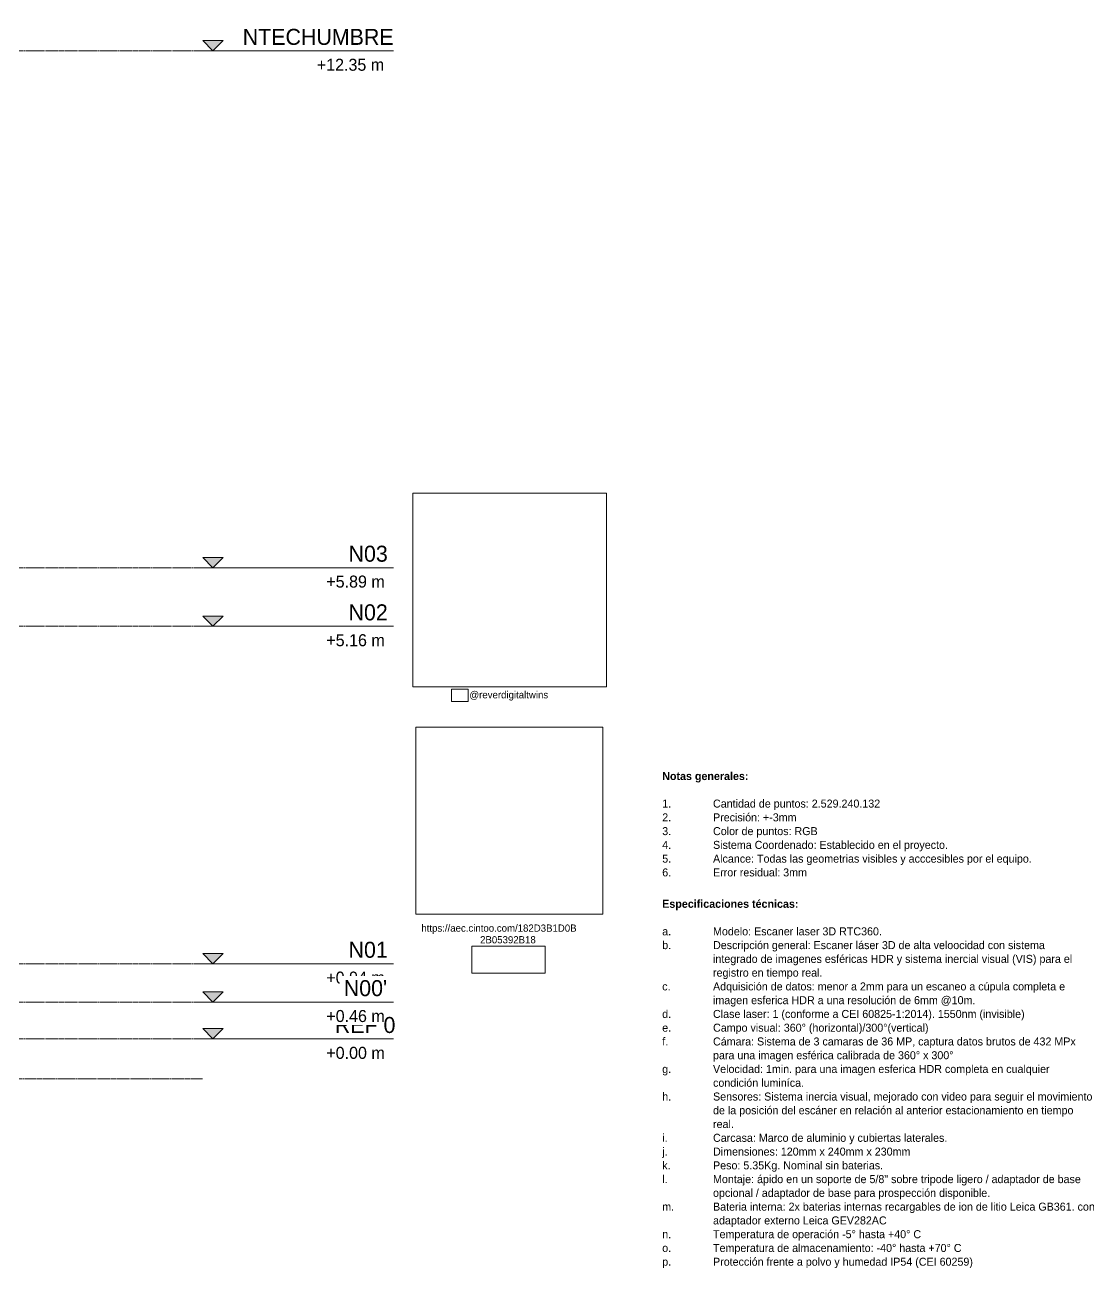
# Model space of a CAD drawing. Header units: centimetres. Extents: x -11896 to 2794, y -437 to 1921.
# Drawn here: x 1458 to 2794, y -286 to 1267 of the extents above; entities that cross this region are included whole.
import ezdxf

# ---------------------------------------------------------------- set-up
doc = ezdxf.new("R2010")
doc.units = ezdxf.units.CM
doc.linetypes.add('Centre', pattern=[3.175, 0.635, -0.475, 1.59, -0.475])
doc.linetypes.add('Dash', pattern=[0.635, 0.3175, -0.3175])
for name, color, linetype, lineweight in [('A-FLOR-LEVL', 7, 'Continuous', 9), ('G-ANNO-REFR', 7, 'Dash', 18), ('G-ANNO-TEXT', 7, 'Continuous', 9)]:
    doc.layers.add(name, color=color, linetype=linetype, lineweight=lineweight)
doc.styles.add('Century Gothic', font='GOTHIC.TTF', dxfattribs={"height": 20})
doc.styles.add('Century Gothic_1', font='GOTHIC.TTF', dxfattribs={"height": 15})
doc.styles.add('Century Gothic_2', font='GOTHIC.TTF', dxfattribs={"height": 9})
doc.styles.add('Century Gothic_3', font='GOTHIC.TTF', dxfattribs={"height": 10})
doc.styles.add('Century Gothic_B', font='GOTHICB.TTF', dxfattribs={"height": 10})
picture_1 = doc.add_image_def('image1.jpg', size_in_pixel=(275, 100))
picture_2 = doc.add_image_def('image2.png', size_in_pixel=(160, 160))
picture_3 = doc.add_image_def('image3.jpeg', size_in_pixel=(2000, 2000))
picture_4 = doc.add_image_def('image4.jpg', size_in_pixel=(434, 317))

# ---------------------------------------------------------------- blocks, each defined once
blk = doc.blocks.new('Level - Con_Triangulo-1145637-Sección 2-2')
at = {"layer": 'A-FLOR-LEVL', "true_color": 0xe2e2e2}
blk.add_hatch(color=254, dxfattribs=at).paths.add_polyline_path([(255, 12.9), (242.1, 0), (229.3, 12.9)])
at = {"layer": 'A-FLOR-LEVL', "color": 253, "true_color": 0xaaaaaa}
for p, q in [((255, 12.9), (229.3, 12.9)), ((229.3, 12.9), (242.1, 0)), ((229.3, 0), (467.7, 0)), ((242.1, 0), (255, 12.9))]:
    blk.add_line(p, q, dxfattribs=at)

msp = doc.modelspace()

# ---------------------------------------------------------------- linework, layer by layer
at = {"layer": 'A-FLOR-LEVL', "color": 253, "linetype": 'Centre', "true_color": 0xaaaaaa}
for p, q in [((-4027.666, 1234.505), (1679.934, 1234.505)), ((-4027.666, 588.801), (1679.934, 588.801)), ((-4027.666, 515.53), (1679.934, 515.53)), ((-4027.666, 94), (1679.934, 94)), ((-4027.666, 46.025), (1679.934, 46.025)), ((-4027.666, 0), (1679.934, 0)), ((1679.934, -50), (-4027.666, -50))]:
    msp.add_line(p, q, dxfattribs=at)

# ---------------------------------------------------------------- block references
at = {"layer": 'A-FLOR-LEVL', "color": 253, "true_color": 0xaaaaaa}
for p in [(1450.659, 1234.505), (1450.659, 588.801), (1450.659, 515.53), (1450.659, 94), (1450.659, 0)]:
    msp.add_blockref('Level - Con_Triangulo-1145637-Sección 2-2', p, dxfattribs=at)

# ---------------------------------------------------------------- texts
at = {"layer": 'G-ANNO-TEXT', "attachment_point": 1}
for s, insert, char_height, width, style in [('@reverdigitaltwins', (2013.297, 434.51), 9, 128.67084, 'Century Gothic_2'), ('Notas generales:', (2254.36, 333.471), 10, 141.49784, 'Century Gothic_B'), ('1.', (2254.36, 299.076), 10, 76.96958, 'Century Gothic_3'), ('Cantidad de puntos: 2.529.240.132', (2317.86, 299.076), 10, 287.40497, 'Century Gothic_3'), ('2.', (2254.36, 281.878), 10, 76.96958, 'Century Gothic_3'), ('Precisión: +-3mm', (2317.86, 281.878), 10, 141.097, 'Century Gothic_3'), ('3.', (2254.36, 264.68), 10, 76.96958, 'Century Gothic_3'), ('Color de puntos: RGB', (2317.86, 264.68), 10, 178.37547, 'Century Gothic_3'), ('4.', (2254.36, 247.482), 10, 76.96958, 'Century Gothic_3'), ('Sistema Coordenado: Establecido en el proyecto.', (2317.86, 247.482), 10, 416.47666, 'Century Gothic_3'), ('5.', (2254.36, 230.284), 10, 76.96958, 'Century Gothic_3'), ('Alcance: Todas las geometrias visibles y acccesibles por el equipo.', (2317.86, 230.284), 10, 557.9745, 'Century Gothic_3'), ('6.', (2254.36, 213.086), 10, 76.96958, 'Century Gothic_3'), ('Error residual: 3mm', (2317.86, 213.086), 10, 156.72991, 'Century Gothic_3'), ('Especificaciones técnicas:', (2254.36, 173.852), 10, 222.86912, 'Century Gothic_B'), ('https://aec.cintoo.com/182D3B1D0B', (1953.292, 143.015), 9, 262.55266, 'Century Gothic_2'), ('Modelo: Escaner laser 3D RTC360.', (2317.86, 139.456), 10, 280.59062, 'Century Gothic_3'), ('2B05392B18', (2026.714, 128.463), 9, 84.17719, 'Century Gothic_2'), ('a.', (2254.36, 139.456), 10, 76.96958, 'Century Gothic_3'), ('b.', (2254.36, 122.259), 10, 76.96958, 'Century Gothic_3'), ('Descripción general: Escaner láser 3D de alta veloocidad con sistema ', (2317.86, 122.259), 10, 590.84369, 'Century Gothic_3'), ('integrado de imagenes esféricas HDR y sistema inercial visual (VIS) para el ', (2317.86, 105.061), 10, 624.11372, 'Century Gothic_3'), ('registro en tiempo real.', (2317.86, 87.863), 10, 192.405, 'Century Gothic_3'), ('c.', (2254.36, 70.665), 10, 76.96958, 'Century Gothic_3'), ('Adquisición de datos: menor a 2mm para un escaneo a cúpula completa e ', (2317.86, 70.665), 10, 640.14747, 'Century Gothic_3'), ('imagen esferica HDR a una resolución de 6mm @10m.', (2317.86, 53.467), 10, 454.15597, 'Century Gothic_3'), ('d.', (2254.36, 36.269), 10, 76.96958, 'Century Gothic_3'), ('Clase laser: 1 (conforme a CEI 60825-1:2014). 1550nm (invisible)', (2317.86, 36.269), 10, 525.907, 'Century Gothic_3'), ('e.', (2254.36, 19.071), 10, 76.96958, 'Century Gothic_3'), ('Campo visual: 360° (horizontal)/300°(vertical)', (2317.86, 19.071), 10, 376.79312, 'Century Gothic_3'), ('f.', (2254.36, 1.873), 10, 76.96958, 'Century Gothic_3'), ('Cámara: Sistema de 3 camaras de 36 MP, captura datos brutos de 432 MPx ', (2317.86, 1.873), 10, 637.74241, 'Century Gothic_3'), ('para una imagen esférica calibrada de 360° x 300°', (2317.86, -15.325), 10, 426.89859, 'Century Gothic_3'), ('g.', (2254.36, -32.523), 10, 76.96958, 'Century Gothic_3'), ('Velocidad: 1min. para una imagen esferica HDR completa en cualquier ', (2317.86, -32.523), 10, 606.47659, 'Century Gothic_3'), ('condición luminíca.', (2317.86, -49.721), 10, 164.74678, 'Century Gothic_3'), ('h.', (2254.36, -66.919), 10, 76.96958, 'Century Gothic_3'), ('Sensores: Sistema inercia visual, mejorado con video para seguir el movimiento ', (2317.86, -66.919), 10, 667.40484, 'Century Gothic_3'), ('de la posición del escáner en relación al anterior estacionamiento en tiempo ', (2317.86, -84.116), 10, 652.17278, 'Century Gothic_3'), ('real. ', (2317.86, -101.314), 10, 40.88606, 'Century Gothic_3'), ('i.', (2254.36, -118.512), 10, 76.96958, 'Century Gothic_3'), ('Carcasa: Marco de aluminio y cubiertas laterales.', (2317.86, -118.512), 10, 416.47666, 'Century Gothic_3'), ('j.', (2254.36, -135.71), 10, 76.96958, 'Century Gothic_3'), ('Dimensiones: 120mm x 240mm x 230mm ', (2317.86, -135.71), 10, 339.9155, 'Century Gothic_3'), ('k.', (2254.36, -152.908), 10, 76.96958, 'Century Gothic_3'), ('Peso: 5.35Kg. Nominal sin baterias.', (2317.86, -152.908), 10, 284.59906, 'Century Gothic_3'), ('l.', (2254.36, -170.106), 10, 76.96958, 'Century Gothic_3'), ('Montaje: ápido en un soporte de 5/8" sobre tripode ligero / adaptador de base ', (2317.86, -170.106), 10, 667.40484, 'Century Gothic_3'), ('opcional / adaptador de base para prospección disponible.', (2317.86, -187.304), 10, 507.06734, 'Century Gothic_3'), ('m.', (2254.36, -204.502), 10, 76.96958, 'Century Gothic_3'), ('Bateria interna: 2x baterias internas recargables de ion de litio Leica GB361. con ', (2317.86, -204.502), 10, 667.40484, 'Century Gothic_3'), ('adaptador externo Leica GEV282AC', (2317.86, -221.7), 10, 305.44294, 'Century Gothic_3'), ('n.', (2254.36, -238.898), 10, 76.96958, 'Century Gothic_3'), ('Temperatura de operación -5° hasta +40° C', (2317.86, -238.898), 10, 365.16866, 'Century Gothic_3'), ('o.', (2254.36, -256.096), 10, 76.96958, 'Century Gothic_3'), ('Temperatura de almacenamiento: -40° hasta +70° C', (2317.86, -256.096), 10, 438.12222, 'Century Gothic_3'), ('p.', (2254.36, -273.294), 10, 76.96958, 'Century Gothic_3'), ('Protección frente a polvo y humedad IP54 (CEI 60259)', (2317.86, -273.294), 10, 452.95344, 'Century Gothic_3')]:
    msp.add_mtext(s, dxfattribs=dict(at, insert=insert, char_height=char_height, width=width, style=style))

# ---------------------------------------------------------------- pictures from other files: only their frames are drawn
at = {"layer": 'G-ANNO-REFR'}
image = msp.add_image(picture_3, insert=(1942.578, 440.053), size_in_units=(242.019, 242.019), dxfattribs=at)
image.dxf.flags = 7
image = msp.add_image(picture_4, insert=(1990.806, 421.794), size_in_units=(20.95, 15.302), dxfattribs=at)
image.dxf.flags = 7
image = msp.add_image(picture_2, insert=(1946.578, 155.93), size_in_units=(233.6, 233.6), dxfattribs=at)
image.dxf.flags = 7
image = msp.add_image(picture_1, insert=(2016.392, 82.363), size_in_units=(91.791, 33.379), dxfattribs=at)
image.dxf.flags = 7

# ---------------------------------------------------------------- next in the draw order: texts
at = {"layer": 'A-FLOR-LEVL', "color": 9, "true_color": 0xb7b7b7, "attachment_point": 1, "bg_fill": 3, "box_fill_scale": 1.25, "bg_fill_color": 256, "bg_fill_true_color": 13158600, "bg_fill_transparency": 0}
for s, insert, char_height, width, style in [('NTECHUMBRE', (1729.991, 1261.973), 20, 224.4725, 'Century Gothic'), ('+12.35 m', (1822.591, 1224.661), 15, 112.23625, 'Century Gothic_1'), ('N03', (1862.291, 616.269), 20, 64.135, 'Century Gothic'), ('+5.89 m', (1834.491, 578.957), 15, 97.80587, 'Century Gothic_1'), ('N02', (1862.291, 542.998), 20, 64.135, 'Century Gothic'), ('+5.16 m', (1834.491, 505.687), 15, 97.80587, 'Century Gothic_1'), ('N01', (1862.291, 121.468), 20, 64.135, 'Century Gothic'), ('+0.94 m', (1834.491, 84.156), 15, 97.80587, 'Century Gothic_1'), ('REF 0', (1845.091, 27.468), 20, 84.97887, 'Century Gothic'), ('+0.00 m', (1834.491, -9.844), 15, 97.80587, 'Century Gothic_1')]:
    msp.add_mtext(s, dxfattribs=dict(at, insert=insert, char_height=char_height, width=width, style=style))

# ---------------------------------------------------------------- next in the draw order: block references
at = {"layer": 'A-FLOR-LEVL', "color": 253, "true_color": 0xaaaaaa}
msp.add_blockref('Level - Con_Triangulo-1145637-Sección 2-2', (1450.659, 46.025), dxfattribs=at)

# ---------------------------------------------------------------- next in the draw order: texts
at = {"layer": 'A-FLOR-LEVL', "color": 9, "true_color": 0xb7b7b7, "attachment_point": 1, "bg_fill": 3, "box_fill_scale": 1.25, "bg_fill_color": 256, "bg_fill_true_color": 13158600, "bg_fill_transparency": 0}
for s, insert, char_height, width, style in [("N00'", (1856.291, 73.492), 20, 71.35019, 'Century Gothic'), ('+0.46 m', (1834.491, 36.181), 15, 97.80587, 'Century Gothic_1')]:
    msp.add_mtext(s, dxfattribs=dict(at, insert=insert, char_height=char_height, width=width, style=style))

doc.saveas('drawing.dxf')
